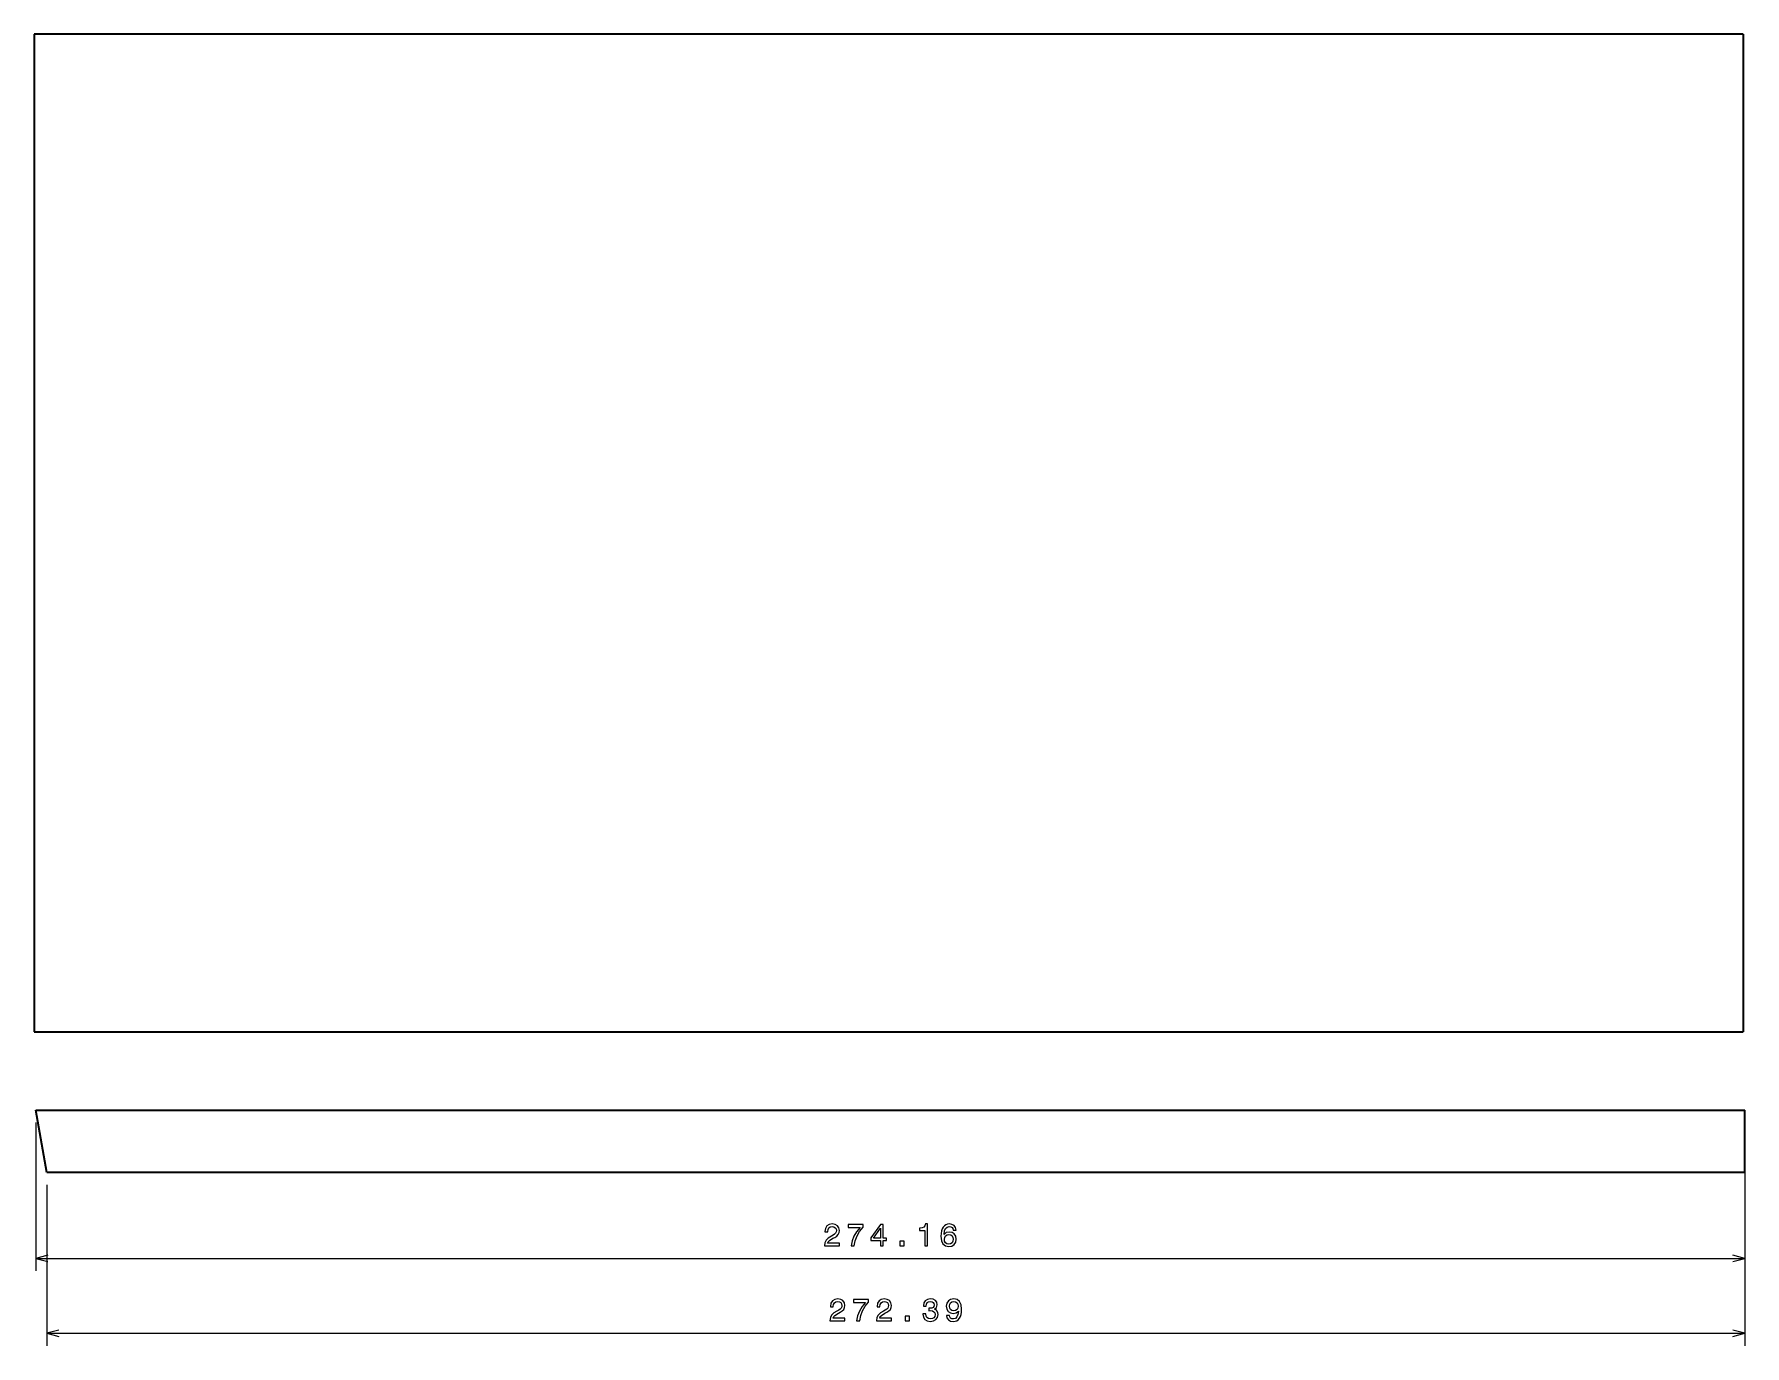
# Model space of a CAD drawing. Extents: x 73 to 347, y 18 to 228.
import ezdxf

# ---------------------------------------------------------------- set-up
doc = ezdxf.new("R2010")
doc.units = 0

msp = doc.modelspace()

# ---------------------------------------------------------------- linework, layer by layer
at = {"color": 7, "lineweight": 35}
for p, q in [((347.078796, 228.5), (72.921204, 228.5)), ((72.921204, 228.5), (72.921204, 68.5)), ((347.078796, 228.5), (347.078796, 68.5)), ((72.921204, 68.5), (347.078796, 68.5)), ((73.191422, 55.944469), (347.348999, 55.944469)), ((347.348999, 45.944469), (74.954697, 45.944469))]:
    msp.add_line(p, q, dxfattribs=at)
at = {"color": 7, "lineweight": 35, "ltscale": 0.253857}
msp.add_line((74.954697, 45.944469), (73.191422, 55.944469), dxfattribs=at)
at = {"color": 7, "lineweight": 35, "ltscale": 0.25}
msp.add_line((347.348999, 45.944469), (347.348999, 55.944469), dxfattribs=at)
at = {"color": 7, "lineweight": 13}
for p, q in [((73.191422, 53.944469), (73.191422, 30.143547)), ((347.348999, 53.944469), (347.348999, 30.143547)), ((74.954697, 43.944469), (74.954697, 18.133549)), ((347.348999, 43.944469), (347.348999, 18.133549)), ((73.191422, 32.143547), (347.348999, 32.143547)), ((74.954697, 20.133549), (347.348999, 20.133549))]:
    msp.add_line(p, q, dxfattribs=at)
for points in [[(199.699615, 34.143547), (202.105225, 34.143547), (202.105225, 34.577267), (200.203934, 34.577267), (200.309845, 34.814297), (200.491394, 35.010983), (201.051193, 35.369053), (201.348755, 35.520348), (201.68161, 35.737209), (201.91864, 35.989368), (202.05481, 36.286919), (202.105225, 36.624817), (202.019501, 37.048447), (201.782471, 37.381302), (201.419342, 37.593117), (200.950333, 37.668762), (200.466187, 37.583031), (200.098022, 37.345997), (199.860992, 36.967754), (199.780304, 36.468475), (199.780304, 36.397873), (200.239227, 36.397873), (200.239227, 36.438217), (200.284622, 36.781158), (200.420792, 37.033318), (200.63765, 37.194702), (200.92511, 37.250175), (201.217621, 37.199745), (201.434479, 37.073662), (201.575684, 36.876976), (201.626129, 36.62986), (201.59082, 36.397873), (201.494995, 36.201187), (201.333618, 36.029716), (201.111725, 35.878418), (200.814163, 35.717033), (200.319931, 35.404354), (199.971954, 35.071503), (199.765167, 34.668045), (199.699615, 34.158676)], [(203.965179, 34.143547), (204.474548, 34.143547), (204.640961, 34.975681), (204.933472, 35.752338), (205.347015, 36.473518), (205.886642, 37.149311), (205.886642, 37.567902), (203.486069, 37.567902), (203.486069, 37.108967), (205.402496, 37.108967), (204.847748, 36.428131), (204.429153, 35.717033), (204.136642, 34.960552)], [(208.679596, 34.143547), (209.133484, 34.143547), (209.133484, 35.010983), (209.632767, 35.010983), (209.632767, 35.41444), (209.133484, 35.41444), (209.133484, 37.567902), (208.674545, 37.567902), (207.141403, 35.454788), (207.141403, 35.010983), (208.679596, 35.010983)], [(207.565033, 35.41444), (208.679596, 36.982887), (208.679596, 35.41444)], [(215.783478, 34.143547), (216.242416, 34.143547), (216.242416, 37.668762), (215.899475, 37.668762), (215.808701, 37.36113), (215.627136, 37.154354), (215.349762, 37.033318), (214.966476, 36.992973), (214.966476, 36.634903), (215.783478, 36.634903)], [(220.820663, 36.700462), (220.724838, 37.108967), (220.50293, 37.41156), (220.159988, 37.603203), (219.716187, 37.668762), (219.41864, 37.633461), (219.161438, 37.53764), (218.934494, 37.381302), (218.742844, 37.159397), (218.591553, 36.882019), (218.480591, 36.544125), (218.409988, 36.14571), (218.389816, 35.696861), (218.470505, 34.980724), (218.717636, 34.461273), (219.116043, 34.14859), (219.660721, 34.042683), (220.149902, 34.133461), (220.523102, 34.370491), (220.765182, 34.74369), (220.850922, 35.217754), (220.765182, 35.696861), (220.533188, 36.065018), (220.175125, 36.297005), (219.731323, 36.377697), (219.252213, 36.276833), (218.89415, 35.989368), (218.969788, 36.544125), (219.13118, 36.942539), (219.378296, 37.179573), (219.721237, 37.260262), (219.973389, 37.219917), (220.165039, 37.11401), (220.291122, 36.937496), (220.356674, 36.700462)], [(220.361725, 35.212711), (220.306244, 34.894989), (220.165039, 34.652916), (219.938095, 34.491531), (219.65567, 34.441097), (219.358124, 34.491531), (219.13118, 34.647873), (218.984924, 34.889946), (218.939529, 35.207668), (218.98996, 35.520348), (219.13118, 35.757381), (219.363159, 35.908676), (219.675842, 35.964153), (219.948181, 35.908676), (220.165039, 35.762424), (220.306244, 35.525391)], [(211.790253, 34.143547), (212.486221, 34.143547), (212.486221, 34.894989), (211.790253, 34.894989)], [(200.581238, 22.133549), (202.986877, 22.133549), (202.986877, 22.567266), (201.085571, 22.567266), (201.191483, 22.804298), (201.373047, 23.000984), (201.932831, 23.359053), (202.230377, 23.510349), (202.563232, 23.727209), (202.800262, 23.97937), (202.936432, 24.27692), (202.986877, 24.614817), (202.901123, 25.038448), (202.664093, 25.371302), (202.300995, 25.583117), (201.83197, 25.658764), (201.347809, 25.57303), (200.979675, 25.335999), (200.74263, 24.957756), (200.661942, 24.458477), (200.661942, 24.387871), (201.12088, 24.387871), (201.12088, 24.428217), (201.16626, 24.771156), (201.302429, 25.023319), (201.519287, 25.184702), (201.806763, 25.240177), (202.099258, 25.189745), (202.316116, 25.063663), (202.457336, 24.866978), (202.507751, 24.61986), (202.472458, 24.387871), (202.376648, 24.191185), (202.215256, 24.019716), (201.993347, 23.86842), (201.695801, 23.707035), (201.201569, 23.394356), (200.853577, 23.061502), (200.64682, 22.658045), (200.581238, 22.148678)], [(204.846802, 22.133549), (205.356171, 22.133549), (205.522598, 22.965681), (205.815109, 23.742338), (206.228653, 24.46352), (206.76828, 25.139313), (206.76828, 25.557899), (204.367706, 25.557899), (204.367706, 25.098967), (206.284134, 25.098967), (205.72937, 24.418131), (205.310791, 23.707035), (205.01828, 22.950552)], [(208.053299, 22.133549), (210.458923, 22.133549), (210.458923, 22.567266), (208.557632, 22.567266), (208.663528, 22.804298), (208.845093, 23.000984), (209.404892, 23.359053), (209.702438, 23.510349), (210.035294, 23.727209), (210.272324, 23.97937), (210.408493, 24.27692), (210.458923, 24.614817), (210.373184, 25.038448), (210.136154, 25.371302), (209.773041, 25.583117), (209.304016, 25.658764), (208.81987, 25.57303), (208.451721, 25.335999), (208.214691, 24.957756), (208.133987, 24.458477), (208.133987, 24.387871), (208.592926, 24.387871), (208.592926, 24.428217), (208.638321, 24.771156), (208.77449, 25.023319), (208.991348, 25.184702), (209.278809, 25.240177), (209.57132, 25.189745), (209.788177, 25.063663), (209.929382, 24.866978), (209.979813, 24.61986), (209.944519, 24.387871), (209.848694, 24.191185), (209.687302, 24.019716), (209.465408, 23.86842), (209.167862, 23.707035), (208.673615, 23.394356), (208.325638, 23.061502), (208.118866, 22.658045), (208.053299, 22.148678)], [(215.485001, 23.232973), (215.485001, 23.19767), (215.565689, 22.71352), (215.802719, 22.350407), (216.175919, 22.11842), (216.670166, 22.032684), (217.194656, 22.11842), (217.588028, 22.340321), (217.840195, 22.693348), (217.930969, 23.147238), (217.890625, 23.444788), (217.779678, 23.686863), (217.598114, 23.873463), (217.356033, 24.00963), (217.683853, 24.281963), (217.79985, 24.715681), (217.724197, 25.109053), (217.507339, 25.406603), (217.154312, 25.593203), (216.670166, 25.658764), (216.216278, 25.578074), (215.868286, 25.356171), (215.641342, 25.003145), (215.565689, 24.534124), (215.565689, 24.498823), (216.014542, 24.498823), (216.054886, 24.821589), (216.186005, 25.053577), (216.397827, 25.194788), (216.695374, 25.24522), (216.957626, 25.204874), (217.149261, 25.098967), (217.265259, 24.927498), (217.310654, 24.695509), (217.265259, 24.448391), (217.144226, 24.281963), (216.932404, 24.181099), (216.644943, 24.150841), (216.448257, 24.155884), (216.448257, 23.757467), (216.695374, 23.767555), (217.013107, 23.722166), (217.250137, 23.601128), (217.391342, 23.404442), (217.441772, 23.147238), (217.386307, 22.854731), (217.240051, 22.637871), (217.008057, 22.501705), (216.700424, 22.456316), (216.38269, 22.506748), (216.150711, 22.658045), (216.004456, 22.90012), (215.948975, 23.232973)], [(219.28154, 23.000984), (219.357193, 22.60257), (219.574051, 22.294931), (219.916992, 22.103289), (220.37088, 22.032684), (220.668427, 22.067987), (220.93573, 22.158766), (221.162674, 22.315105), (221.354309, 22.537006), (221.505615, 22.814384), (221.616562, 23.157324), (221.682114, 23.550695), (221.707336, 24.004585), (221.621597, 24.715681), (221.374481, 25.235134), (220.98111, 25.547813), (220.441483, 25.658764), (219.94725, 25.567987), (219.574051, 25.325912), (219.33197, 24.952713), (219.251282, 24.483692), (219.33197, 23.999542), (219.569016, 23.631388), (219.922028, 23.399399), (220.37088, 23.32375), (220.84494, 23.419571), (221.203018, 23.712078), (221.12233, 23.152281), (220.960938, 22.753866), (220.713821, 22.516834), (220.375931, 22.441185), (220.113678, 22.476488), (219.922028, 22.587439), (219.795959, 22.763952), (219.745514, 23.000984)], [(219.740479, 24.488735), (219.790909, 24.801416), (219.932114, 25.048534), (220.154022, 25.204874), (220.441483, 25.260349), (220.739044, 25.204874), (220.965988, 25.048534), (221.107193, 24.806459), (221.162674, 24.493778), (221.107193, 24.176056), (220.965988, 23.939024), (220.733994, 23.79277), (220.426361, 23.742338), (220.148987, 23.79277), (219.932114, 23.939024), (219.790909, 24.171013)], [(212.67189, 22.133549), (213.367859, 22.133549), (213.367859, 22.884989), (212.67189, 22.884989)]]:
    msp.add_lwpolyline(points, close=True, dxfattribs=at)
for points in [[(75.123276, 32.661186), (73.191422, 32.143547), (75.123276, 31.62591)], [(345.417175, 31.62591), (347.348999, 32.143547), (345.417175, 32.661186)], [(76.886543, 20.651186), (74.954697, 20.133549), (76.886543, 19.615911)], [(345.417175, 19.615911), (347.348999, 20.133549), (345.417175, 20.651186)]]:
    msp.add_lwpolyline(points, dxfattribs=at)

doc.saveas('drawing.dxf')
